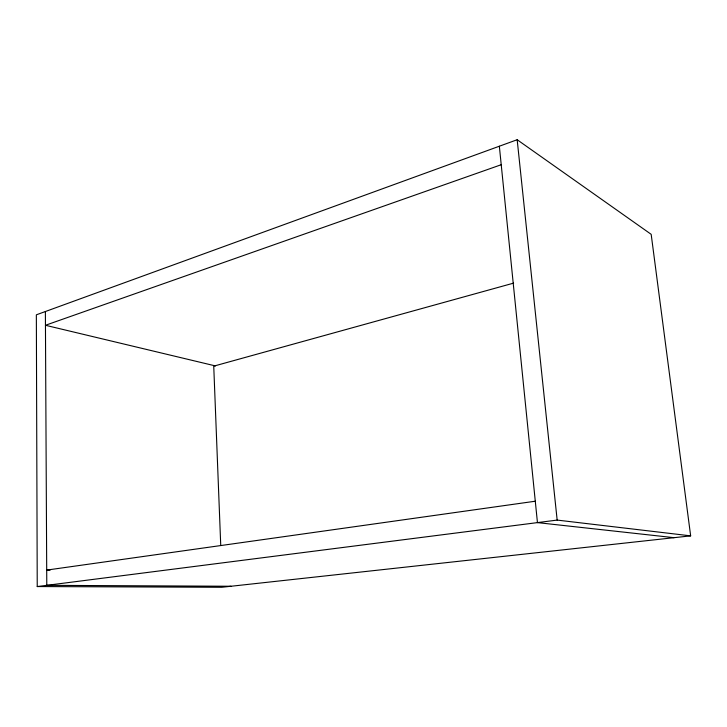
<?xml version="1.0" encoding="UTF-8"?>
<svg xmlns="http://www.w3.org/2000/svg" width="727" height="727" viewBox="0 0 727 727"><rect width="100%" height="100%" fill="white"/><g stroke="black" fill="none" stroke-linecap="round" stroke-linejoin="round"><path stroke-width="1.09" d="M517.17 139.729L36.35 314.818L37.231 586.553L221.79 587.271L690.65 535.863L651.183 234.33L517.17 139.729L557.164 520.087L690.65 535.863M501.221 164.72L45.456 325.278L215.492 365.935M513.589 283.13L213.738 366.144L220.726 545.068M535.29 501.221L46.701 570.095L50.108 570.159M37.231 586.553L557.164 520.087M231.022 586.253L46.782 585.335L45.383 311.529M674.065 537.68L537.453 522.613L499.349 146.227"/></g></svg>
